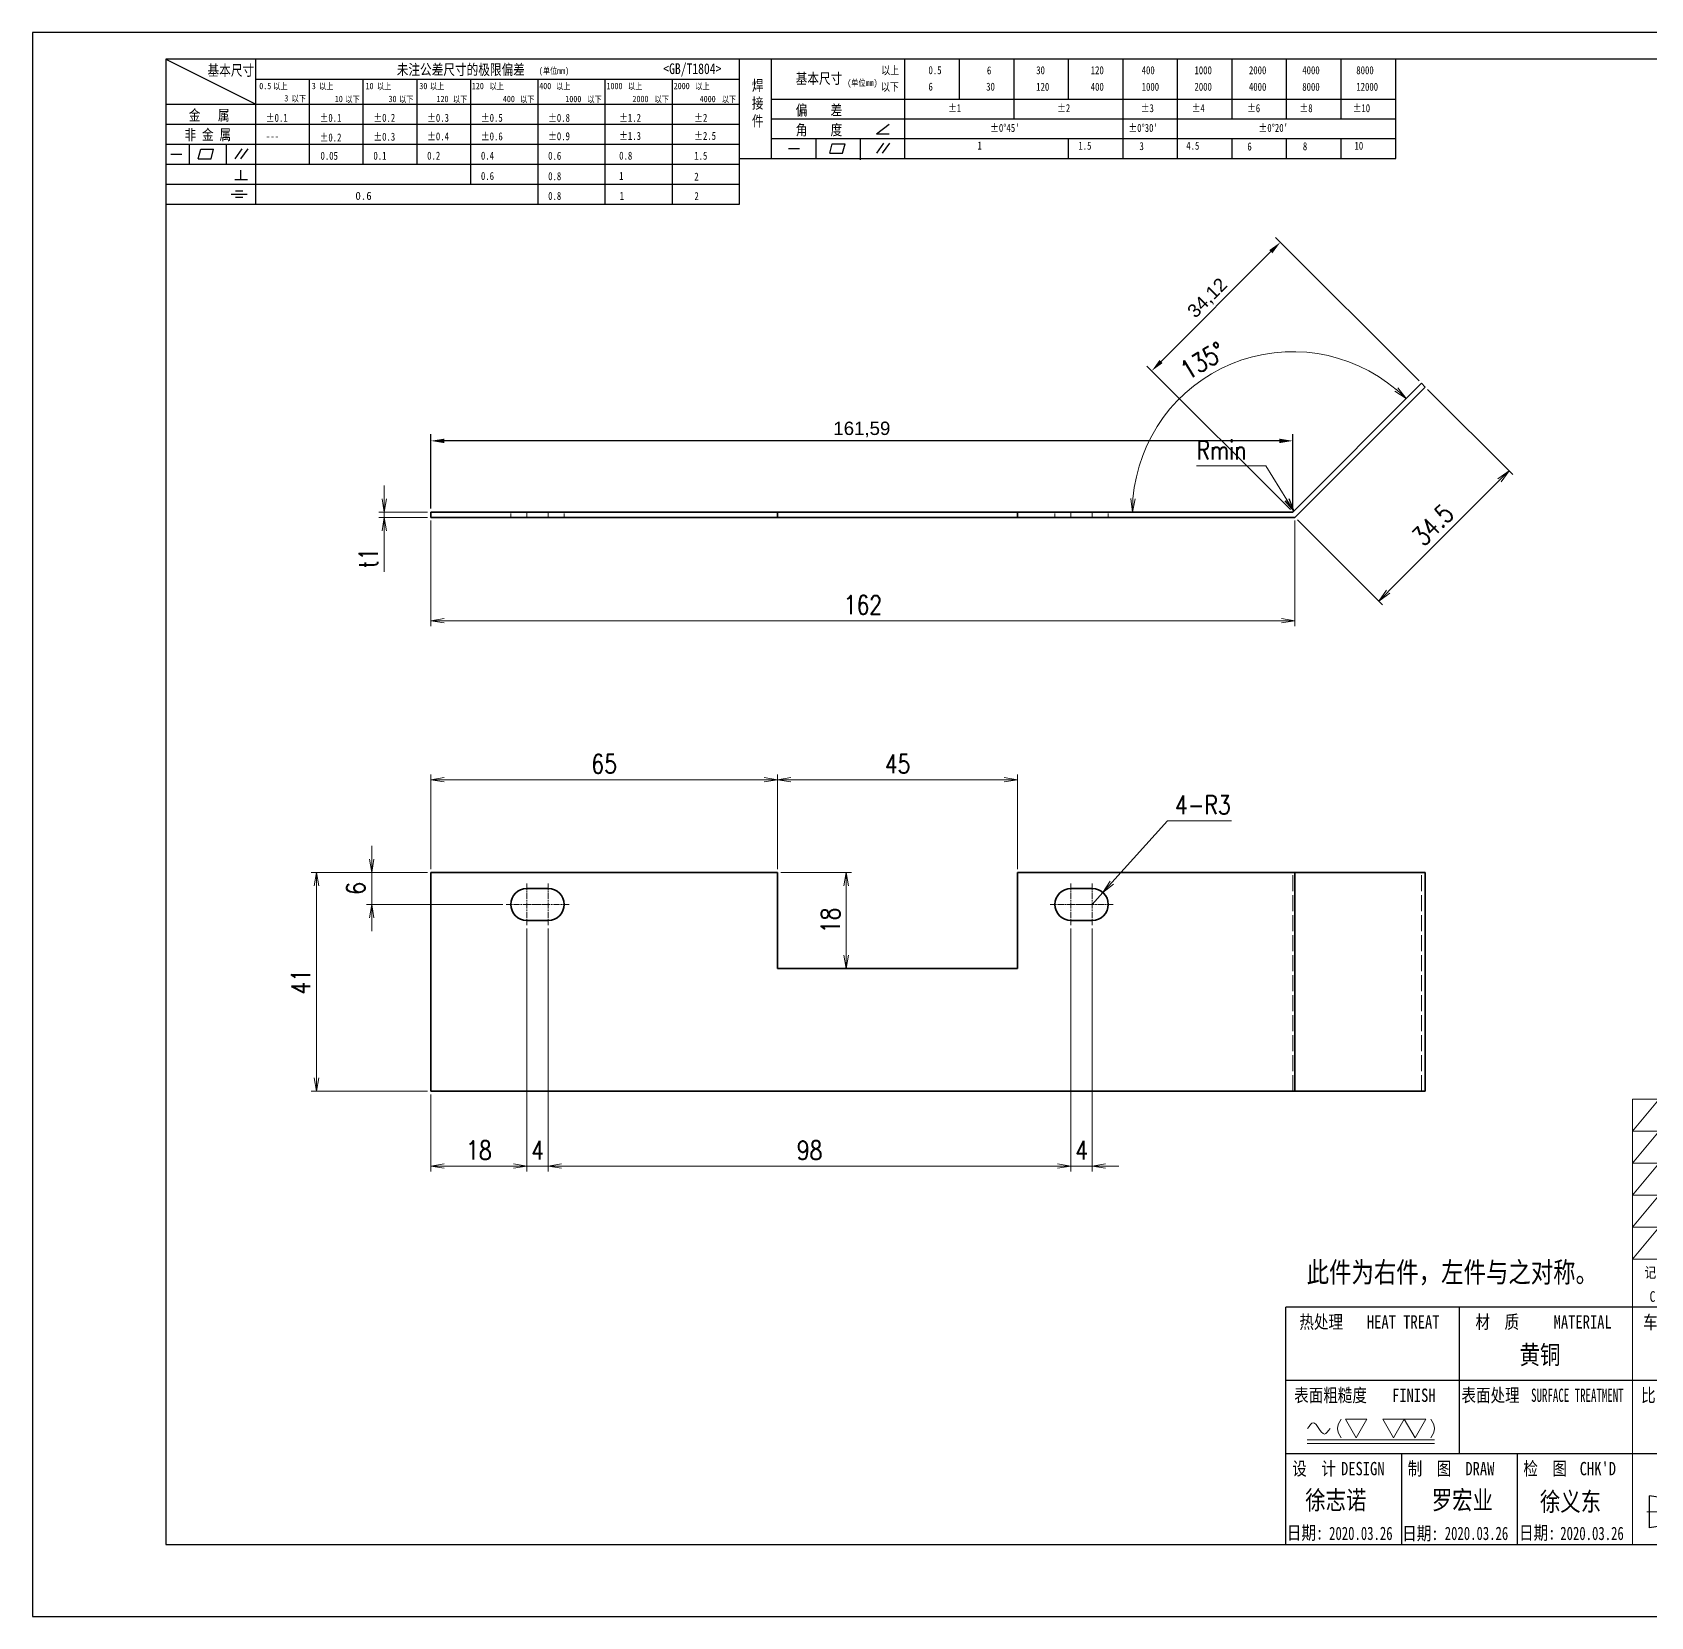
# Model space of a CAD drawing. Header units: millimetres. Extents: x 1201 to 11615, y -7347 to 2683.
# Drawn here: x 1201.1 to 1504.5, y -3109.3 to -2812.3 of the extents above; entities that cross this region are included whole.
import ezdxf
from ezdxf.enums import TextEntityAlignment as Align

# ---------------------------------------------------------------- set-up
doc = ezdxf.new("R2010")
doc.units = ezdxf.units.MM
for name, pattern in [('AM_ISO02W050x2', [3.75, 3, -0.75]), ('AM_ISO08W050x2', [9, 6, -0.75, 1.5, -0.75]), ('CENTER', [2, 1.25, -0.25, 0.25, -0.25])]:
    doc.linetypes.add(name, pattern=pattern)
for name, color, linetype, lineweight in [('CENTER', 2, 'AM_ISO08W050x2', 15), ('DIM', 3, 'Continuous', 20), ('DRAWING', 7, 'Continuous', 35), ('HIDDEN', 1, 'AM_ISO02W050x2', 18), ('图框', 7, 'Continuous', 15)]:
    doc.layers.add(name, color=color, linetype=linetype, lineweight=lineweight)
doc.layers.add('图\\M+19E79\\M+195B6\\M+18E9A', color=7, linetype='Continuous')
doc.styles.add('DIM', font='romans.shx', dxfattribs={"width": 0.8, "bigfont": 'bigfont.shx'})
doc.styles.get("Standard").update_dxf_attribs({"font": 'arial.ttf'})
doc.styles.add('国标', font='simfang.ttf', dxfattribs={"width": 0.8})
doc.dimstyles.new('ISO-25', dxfattribs={"dimtxt": 2.5, "dimasz": 2.5, "dimexe": 1.25, "dimexo": 0.625, "dimtad": 1, "dimtxsty": 'Standard', "dimcen": 2.5, "dimadec": 0, "dimazin": 0, "dimtfac": 1, "dimtmove": 0, "dimatfit": 3, "dimfxl": 0, "dimarcsym": 0})
doc.dimstyles.new('YH 1-1', dxfattribs={"dimtxt": 3.5, "dimasz": 2.5, "dimexe": 1, "dimexo": 0.625, "dimgap": 1.2, "dimtad": 1, "dimtoh": 1, "dimzin": 9, "dimdsep": 46, "dimtxsty": 'DIM', "dimblk": 'OPEN', "dimcen": 0, "dimclrd": 8, "dimclre": 8, "dimclrt": 2, "dimazin": 2, "dimtfac": 0.5, "dimtmove": 0, "dimatfit": 3, "dimldrblk": 'OPEN', "dimfxl": 0, "dimtolj": 1, "dimlwd": 13, "dimlwe": 13, "dimarcsym": 0})
doc.dimstyles.new('YH 1-1$0', dxfattribs={"dimtxt": 3.5, "dimasz": 2.5, "dimexe": 1, "dimexo": 0.625, "dimgap": 1.2, "dimtad": 1, "dimzin": 9, "dimdsep": 46, "dimtxsty": 'DIM', "dimblk": 'OPEN', "dimcen": 0, "dimclrd": 8, "dimclre": 8, "dimclrt": 2, "dimazin": 2, "dimtfac": 0.5, "dimtmove": 0, "dimatfit": 3, "dimldrblk": 'OPEN', "dimfxl": 0, "dimtolj": 1, "dimlwd": 13, "dimlwe": 13, "dimarcsym": 0})
doc.dimstyles.new('YH 1-1$4', dxfattribs={"dimtxt": 3.5, "dimasz": 2.5, "dimexe": 1, "dimexo": 0.625, "dimgap": 1.2, "dimtad": 1, "dimtoh": 1, "dimzin": 9, "dimdsep": 46, "dimtxsty": 'DIM', "dimblk": 'OPEN', "dimcen": 0, "dimclrd": 8, "dimclre": 8, "dimclrt": 2, "dimazin": 2, "dimtfac": 0.5, "dimtmove": 0, "dimatfit": 3, "dimldrblk": 'OPEN', "dimfxl": 0, "dimtolj": 1, "dimlwd": 13, "dimlwe": 13, "dimarcsym": 0})

# ---------------------------------------------------------------- blocks, each defined once
blk = doc.blocks.new('GZDEH零件A3图框V01版')
at = {"color": 2, "linetype": 'ByBlock', "lineweight": 30}
for p, q in [((3169.66, -1825.2), (3160.66, -1823.8)), ((3160.66, -1829.8), (3160.66, -1823.8)), ((3169.66, -1828.4), (3160.66, -1829.8))]:
    blk.add_line(p, q, dxfattribs=at)
at = {"color": 1, "linetype": 'CENTER', "lineweight": 5, "ltscale": 9.144}
blk.add_line((3169.96, -1826.8), (3160.14, -1826.8), dxfattribs=at)
at = {"layer": 'Defpoints', "linetype": 'Continuous'}
for p, q in [((2857.49, -1549.46), (2857.49, -1846.46)), ((3277.49, -1549.46), (2857.49, -1549.46)), ((2857.49, -1846.46), (3277.49, -1846.46))]:
    blk.add_line(p, q, dxfattribs=at)
at = {"layer": '图\\M+19E79\\M+195B6\\M+18E9A', "linetype": 'Continuous', "lineweight": 30}
for p, q in [((2882.49, -1554.46), (2882.49, -1832.96)), ((3272.49, -1554.46), (2882.49, -1554.46)), ((2882.49, -1832.96), (3272.49, -1832.96))]:
    blk.add_line(p, q, dxfattribs=at)
at = {"layer": '图\\M+19E79\\M+195B6\\M+18E9A', "color": 9}
for p, q in [((2882.49, -1554.46), (2899.37, -1562.92)), ((2899.37, -1581.67), (2899.37, -1554.46)), ((2990.09, -1581.67), (2990.09, -1554.46)), ((2996.09, -1573.08), (2996.09, -1554.46)), ((3021.09, -1561.98), (3021.09, -1554.46)), ((3031.31, -1561.98), (3031.31, -1554.46)), ((3041.53, -1561.98), (3041.53, -1554.46)), ((3051.75, -1561.98), (3051.75, -1554.46)), ((3061.98, -1561.98), (3061.98, -1554.46)), ((3072.2, -1561.98), (3072.2, -1554.46)), ((3082.42, -1561.98), (3082.42, -1554.46)), ((3092.64, -1561.98), (3092.64, -1554.46)), ((3102.86, -1561.98), (3102.86, -1554.46)), ((3113.09, -1573.08), (3113.09, -1554.46)), ((2899.37, -1558.24), (2990.09, -1558.24)), ((2909.45, -1574.17), (2909.45, -1558.24)), ((2919.53, -1574.17), (2919.53, -1558.24)), ((2929.61, -1574.17), (2929.61, -1558.24)), ((2939.69, -1577.92), (2939.69, -1558.24)), ((2952.29, -1581.67), (2952.29, -1558.24)), ((2964.89, -1581.67), (2964.89, -1558.24)), ((2977.49, -1581.67), (2977.49, -1558.24)), ((2996.09, -1561.98), (3113.09, -1561.98)), ((3021.09, -1573.08), (3021.09, -1561.98)), ((3041.53, -1565.68), (3041.53, -1561.98)), ((3061.98, -1573.08), (3061.98, -1561.98)), ((3072.2, -1573.08), (3072.2, -1561.98)), ((3082.42, -1565.68), (3082.42, -1561.98)), ((3092.64, -1565.68), (3092.64, -1561.98)), ((3102.86, -1565.68), (3102.86, -1561.98)), ((2882.49, -1562.92), (2990.09, -1562.92)), ((2882.49, -1566.67), (2990.09, -1566.67)), ((2996.09, -1565.68), (3113.09, -1565.68)), ((3015.75, -1568.51), (3018.15, -1566.66)), ((3015.75, -1568.51), (3018.15, -1568.51)), ((2882.49, -1570.42), (2990.09, -1570.42)), ((2886.92, -1574.12), (2886.92, -1570.42)), ((2888.59, -1573.16), (2889.07, -1571.37)), ((2889.07, -1571.37), (2891.48, -1571.37)), ((2891, -1573.16), (2891.48, -1571.37)), ((2893.91, -1574.12), (2893.91, -1570.42)), ((2895.52, -1573.16), (2896.85, -1571.3)), ((2896.6, -1573.16), (2897.94, -1571.3)), ((2996.09, -1569.38), (3113.09, -1569.38)), ((2999.26, -1571.23), (3001.32, -1571.23)), ((3004.42, -1573.08), (3004.42, -1569.38)), ((3006.97, -1572.12), (3007.45, -1570.33)), ((3007.45, -1570.33), (3009.86, -1570.33)), ((3009.39, -1572.12), (3009.86, -1570.33)), ((3012.75, -1573.08), (3012.75, -1569.38)), ((3015.81, -1572.12), (3017.15, -1570.26)), ((3016.89, -1572.12), (3018.23, -1570.26)), ((3051.75, -1573.08), (3051.75, -1569.38)), ((3082.42, -1573.08), (3082.42, -1569.48)), ((3092.64, -1573.08), (3092.64, -1569.38)), ((3102.86, -1573.08), (3102.86, -1569.38)), ((2882.49, -1574.17), (2990.09, -1574.17)), ((2883.43, -1572.27), (2885.49, -1572.27)), ((2888.59, -1573.16), (2891, -1573.16)), ((2990.09, -1573.08), (3113.09, -1573.08)), ((3006.97, -1572.12), (3009.39, -1572.12)), ((3012.75, -1573.33), (3012.75, -1573.08)), ((2895.42, -1577.05), (2897.81, -1577.05)), ((2896.58, -1577.05), (2896.58, -1575.28)), ((2882.49, -1577.92), (2990.09, -1577.92)), ((2894.79, -1579.77), (2897.77, -1579.77)), ((2895.57, -1579.17), (2896.92, -1579.17)), ((2895.57, -1580.37), (2896.93, -1580.37)), ((2882.49, -1581.67), (2990.09, -1581.67)), ((3272.49, -1788.46), (3092.49, -1788.46)), ((3124.99, -1788.46), (3124.99, -1815.96)), ((3181.99, -1802.21), (3092.49, -1802.21)), ((3181.99, -1815.96), (3092.49, -1815.96)), ((3114.17, -1815.96), (3114.17, -1832.96)), ((3114.17, -1815.96), (3114.17, -1832.96)), ((3135.83, -1815.96), (3135.83, -1832.96)), ((3135.83, -1815.96), (3135.83, -1832.96))]:
    blk.add_line(p, q, dxfattribs=at)
at = {"layer": '图\\M+19E79\\M+195B6\\M+18E9A', "color": 7}
blk.add_line((3272.49, -1788.46), (3092.49, -1788.46), dxfattribs=at)
at = {"layer": '图\\M+19E79\\M+195B6\\M+18E9A', "color": 9, "linetype": 'Continuous'}
blk.add_line((3092.49, -1832.96), (3092.49, -1788.46), dxfattribs=at)
at = {"layer": '图框', "color": 7}
for p, q in [((3157.49, -1749.46), (3272.49, -1749.46)), ((3157.49, -1832.96), (3157.49, -1749.46))]:
    blk.add_line(p, q, dxfattribs=at)
at = {"layer": '图框', "color": 9}
for p, q in [((3157.49, -1755.46), (3162.49, -1749.46)), ((3157.49, -1755.46), (3272.49, -1755.46)), ((3157.49, -1761.46), (3162.49, -1755.46)), ((3157.49, -1761.46), (3272.49, -1761.46)), ((3157.49, -1767.46), (3162.49, -1761.46)), ((3157.49, -1767.46), (3272.49, -1767.46)), ((3157.49, -1773.46), (3162.49, -1767.46)), ((3157.49, -1773.46), (3272.49, -1773.46)), ((3157.49, -1779.46), (3162.49, -1773.46)), ((3157.49, -1779.46), (3272.49, -1779.46))]:
    blk.add_line(p, q, dxfattribs=at)
at = {"layer": '图\\M+19E79\\M+195B6\\M+18E9A', "color": 9, "style": '国标'}
for s, height, width, p in [('基本尺寸', 2, 0.8, (2890.33, -1557.58)), ('未注公差尺寸的极限偏差', 2, 0.8, (2925.81, -1557.44)), ('<GB/T1804>', 2, 0.8, (2975.78, -1557.27)), ('以上', 1.5, 0.8, (3016.64, -1557.33)), ('0.5', 1.5, 0.8, (3025.49, -1557.3)), ('6', 1.5, 0.8, (3036.45, -1557.34)), ('30', 1.5, 0.8, (3045.69, -1557.31)), ('120', 1.5, 0.8, (3055.91, -1557.31)), ('400', 1.5, 0.8, (3065.46, -1557.31)), ('1000', 1.5, 0.8, (3075.36, -1557.31)), ('2000', 1.5, 0.8, (3085.57, -1557.31)), ('4000', 1.5, 0.8, (3095.57, -1557.31)), ('8000', 1.5, 0.8, (3105.7, -1557.31)), ('30', 1.2, 0.8, (2930.04, -1560.11)), ('基本尺寸', 2, 0.8, (3000.6, -1559.1)), ('以下', 1.5, 0.8, (3016.58, -1560.43)), ('6', 1.5, 0.8, (3025.49, -1560.38)), ('30', 1.5, 0.8, (3036.31, -1560.39)), ('120', 1.5, 0.8, (3045.69, -1560.41)), ('400', 1.5, 0.8, (3055.91, -1560.41)), ('1000', 1.5, 0.8, (3065.46, -1560.41)), ('2000', 1.5, 0.8, (3075.36, -1560.41)), ('4000', 1.5, 0.8, (3085.57, -1560.41)), ('8000', 1.5, 0.8, (3095.57, -1560.41)), ('12000', 1.5, 0.8, (3105.7, -1560.41)), ('金   属', 2, 0.8, (2886.82, -1565.98)), ('±0.1', 1.5, 0.8, (2901.27, -1566.23)), ('±0.1', 1.5, 0.8, (2911.35, -1566.23)), ('±0.2', 1.5, 0.8, (2921.43, -1566.23)), ('±0.3', 1.5, 0.8, (2931.51, -1566.23)), ('±0.5', 1.5, 0.8, (2941.59, -1566.23)), ('±0.8', 1.5, 0.8, (2954.19, -1566.23)), ('±1.2', 1.5, 0.8, (2967.51, -1566.23)), ('±2', 1.5, 0.8, (2981.58, -1566.23)), ('偏    差', 2, 0.8, (3000.6, -1565.04)), ('±1', 1.5, 0.8, (3029.16, -1564.42)), ('±2', 1.5, 0.8, (3049.61, -1564.42)), ('±3', 1.5, 0.8, (3065.3, -1564.42)), ('±4', 1.5, 0.8, (3074.85, -1564.42)), ('±6', 1.5, 0.8, (3085.22, -1564.42)), ('±8', 1.5, 0.8, (3095.06, -1564.42)), ('±10', 1.5, 0.8, (3105.02, -1564.42)), ('非 金 属', 2, 0.8, (2886.02, -1569.65)), ('±0.2', 1.5, 0.8, (2911.35, -1569.92)), ('±0.3', 1.5, 0.8, (2921.43, -1569.77)), ('±0.4', 1.5, 0.8, (2931.51, -1569.71)), ('±0.6', 1.5, 0.8, (2941.59, -1569.71)), ('±0.9', 1.5, 0.8, (2954.19, -1569.68)), ('±1.3', 1.5, 0.8, (2967.51, -1569.62)), ('±2.5', 1.5, 0.8, (2981.58, -1569.61)), ('角    度', 2, 0.8, (3000.6, -1568.74)), ("±0%%D45'", 1.5, 0.8, (3037.06, -1568.12)), ("±0%%D30'", 1.5, 0.8, (3062.98, -1568.12)), ("±0%%D20'", 1.5, 0.8, (3087.38, -1568.12)), ('---', 1.5, 0.8, (2901.27, -1569.65)), ('1', 1.5, 0.8, (3034.69, -1571.43)), ('1.5', 1.5, 0.8, (3053.59, -1571.46)), ('3', 1.5, 0.8, (3065.05, -1571.53)), ('4.5', 1.5, 0.8, (3073.82, -1571.46)), ('6', 1.5, 0.8, (3085.28, -1571.6)), ('8', 1.5, 0.8, (3095.68, -1571.56)), ('10', 1.5, 0.8, (3105.36, -1571.47)), ('0.1', 1.5, 0.8, (2921.43, -1573.34)), ('0.2', 1.5, 0.8, (2931.51, -1573.33)), ('0.4', 1.5, 0.8, (2941.59, -1573.33)), ('0.6', 1.5, 0.8, (2954.19, -1573.35)), ('0.8', 1.5, 0.8, (2967.51, -1573.33)), ('1.5', 1.5, 0.8, (2981.58, -1573.34)), ('0.6', 1.5, 0.8, (2941.59, -1577.14)), ('0.8', 1.5, 0.8, (2954.19, -1577.17)), ('1', 1.5, 0.8, (2967.51, -1577.12)), ('2', 1.5, 0.8, (2981.58, -1577.26)), ('0.8', 1.5, 0.8, (2954.19, -1580.87)), ('1', 1.5, 0.8, (2967.59, -1580.86)), ('2', 1.5, 0.8, (2981.62, -1580.89)), ('热处理', 2.5, 0.8, (3095.03, -1792.46)), ('材  质', 2.5, 0.8, (3128.04, -1792.46)), ('表面粗糙度', 2.5, 0.8, (3094.05, -1806.21)), ('表面处理', 2.5, 0.8, (3125.41, -1806.21)), ('SURFACE TREATMENT', 2.5, 0.6, (3138.47, -1806.21)), ('比  例\u3000', 2.5, 0.8, (3159.1, -1806.21)), (' DESIGN', 2.5, 0.8, (3101.47, -1819.96)), (' DRAW', 2.5, 0.8, (3124.78, -1819.96)), ("CHK'D", 2.5, 0.8, (3147.58, -1819.96))]:
    blk.add_text(s, height=height, dxfattribs=dict(at, width=width)).set_placement(p)
at = {"layer": '图\\M+19E79\\M+195B6\\M+18E9A', "color": 9, "lineweight": 15, "style": '国标', "width": 0.8}
for s, p in [('(单位mm)', (2952.44, -1557.27)), ('0.5', (2900.03, -1560.11)), ('以上', (2902.64, -1560.16)), ('3', (2909.88, -1560.11)), ('以上', (2911.25, -1560.16)), ('10', (2919.96, -1560.11)), ('以上', (2922.09, -1560.16)), ('以上', (2932.02, -1560.16)), ('120', (2939.88, -1560.11)), ('以上', (2943.21, -1560.16)), ('400', (2952.52, -1560.11)), ('以上', (2955.68, -1560.16)), ('1000', (2965.12, -1560.11)), ('以上', (2969.16, -1560.16)), ('2000', (2977.72, -1560.11)), ('以上', (2981.8, -1560.16)), ('(单位mm)', (3010.27, -1559.51)), ('3', (2904.73, -1562.41)), ('以下', (2906.1, -1562.46)), ('10', (2914.19, -1562.54)), ('以下', (2916.18, -1562.59)), ('30', (2924.27, -1562.54)), ('以下', (2926.26, -1562.59)), ('120', (2933.26, -1562.54)), ('以下', (2936.34, -1562.59)), ('400', (2945.7, -1562.54)), ('以下', (2948.94, -1562.59)), ('1000', (2957.41, -1562.54)), ('以下', (2961.54, -1562.59)), ('2000', (2969.99, -1562.54)), ('以下', (2974.14, -1562.59)), ('4000', (2982.59, -1562.54)), ('以下', (2986.74, -1562.59))]:
    blk.add_text(s, height=1.2, dxfattribs=at).set_placement(p)
at = {"layer": '图\\M+19E79\\M+195B6\\M+18E9A', "color": 9, "lineweight": 13, "style": '国标'}
blk.add_text('0.6', height=1.5, dxfattribs=at).set_placement((2918.05, -1580.85))
at = {"layer": '图\\M+19E79\\M+195B6\\M+18E9A', "color": 9, "style": '国标', "width": 0.8}
for s, p in [('HEAT TREAT', (3114.49, -1792.46)), ('MATERIAL', (3148.14, -1792.46)), ('FINISH', (3116.48, -1806.21)), ('设  计', (3097.79, -1819.96)), ('制  图', (3119.43, -1819.96)), ('检  图', (3141.11, -1819.96)), ('日期:', (3096.09, -1832)), ('日期:', (3117.71, -1832.1)), ('日期:', (3139.62, -1832))]:
    blk.add_text(s, height=2.5, dxfattribs=at).set_placement(p, align=Align.CENTER)
blk.add_text('车 型', height=2.5, dxfattribs=at).set_placement((3162.87, -1791.2), align=Align.MIDDLE)
at = {"layer": '图\\M+19E79\\M+195B6\\M+18E9A', "color": 9, "insert": (2992.39, -1558.41), "char_height": 2, "width": 3.1877, "attachment_point": 1, "style": '国标'}
blk.add_mtext('焊\\P接\\P件', dxfattribs=at)
at = {"layer": '图\\M+19E79\\M+195B6\\M+18E9A', "color": 9, "insert": (2911.51, -1573.37), "char_height": 1.5, "attachment_point": 7, "style": '国标'}
blk.add_mtext_dynamic_manual_height_columns('0.05', width=5.1982, gutter_width=12.5, heights=[0], dxfattribs=at)
at = {"layer": '图框', "color": 9, "style": '国标', "width": 0.8}
for s, p in [('记 号', (3162.47, -1782.94)), ('C.L.', (3162.86, -1787.45))]:
    blk.add_text(s, height=2, dxfattribs=at).set_placement(p, align=Align.CENTER)
blk = doc.blocks.new('FINISH_012')
at = {"layer": 'DIM'}
for p, q in [((-16.94, -5), (-14.06, -5)), ((-15.5, -7.5), (-16.94, -5)), ((-14.06, -5), (-15.5, -7.5)), ((-11.94, -5), (-9.06, -5)), ((-10.5, -7.5), (-11.94, -5)), ((-9.06, -5), (-10.5, -7.5)), ((-7.61, -7.5), (-9.06, -5)), ((-9.06, -5), (-6.17, -5)), ((-6.17, -5), (-7.61, -7.5)), ((-22.04, -7.78), (-5, -7.78)), ((-22.04, -8.28), (-5, -8.28))]:
    blk.add_line(p, q, dxfattribs=at)
for points in [[(-22, -6.25), (-21.25, -5.5), (-20.5, -6.25), (-19.75, -7), (-19, -6.25)], [(-17.5, -5), (-18, -6.25), (-17.5, -7.5)], [(-5.5, -5), (-5, -6.25), (-5.5, -7.5)]]:
    blk.add_spline(points, degree=3, dxfattribs=at)
blk = doc.blocks.new('_Open')
at = {"color": 0, "linetype": 'ByBlock', "lineweight": -2}
for p, q in [((-1, 0.17), (0, 0)), ((-1, -0.17), (0, 0)), ((0, 0), (-1, 0))]:
    blk.add_line(p, q, dxfattribs=at)
blk = doc.blocks.new('*D415')
at = {"layer": 'Defpoints', "color": 0, "ltscale": 2, "transparency": 16777216}
for p in [(1275.8, -2903.27), (1437.8, -2903.27), (1275.8, -2922.64)]:
    blk.add_point(p, dxfattribs=at)
at = {"layer": 'DIM', "color": 8, "lineweight": 13, "ltscale": 2, "transparency": 16777216}
for p, q in [((1275.8, -2903.89), (1275.8, -2923.64)), ((1437.8, -2903.89), (1437.8, -2923.64)), ((1435.3, -2922.64), (1278.3, -2922.64))]:
    blk.add_line(p, q, dxfattribs=at)
at = {"layer": 'DIM', "color": 8, "lineweight": 13, "ltscale": 2, "transparency": 16777216, "xscale": 2.5, "yscale": 2.5, "zscale": 2.5, "rotation": 180}
blk.add_blockref('_Open', (1275.8, -2922.64), dxfattribs=at)
at = {"layer": 'DIM', "color": 8, "lineweight": 13, "ltscale": 2, "transparency": 16777216, "xscale": 2.5, "yscale": 2.5, "zscale": 2.5}
blk.add_blockref('_Open', (1437.8, -2922.64), dxfattribs=at)
at = {"layer": 'DIM', "color": 2, "ltscale": 2, "transparency": 16777216, "insert": (1356.8, -2919.69), "char_height": 3.5, "attachment_point": 5, "style": 'DIM'}
blk.add_mtext('\\A1;162', dxfattribs=at)
blk = doc.blocks.new('*D416')
at = {"layer": 'Defpoints', "color": 0, "ltscale": 2, "transparency": 16777216}
for p in [(1462.22, -2878.85), (1437.8, -2903.27), (1453.51, -2918.97)]:
    blk.add_point(p, dxfattribs=at)
at = {"layer": 'DIM', "color": 8, "lineweight": 13, "ltscale": 2, "transparency": 16777216}
for p, q in [((1462.67, -2879.29), (1478.64, -2895.26)), ((1476.16, -2896.32), (1455.28, -2917.2)), ((1438.25, -2903.71), (1454.22, -2919.68))]:
    blk.add_line(p, q, dxfattribs=at)
at = {"layer": 'DIM', "color": 8, "lineweight": 13, "ltscale": 2, "transparency": 16777216, "xscale": 2.5, "yscale": 2.5, "zscale": 2.5}
for p, rotation in [((1477.93, -2894.55), 45.00000412892824), ((1453.51, -2918.97), 225.0000041289282)]:
    blk.add_blockref('_Open', p, dxfattribs=dict(at, rotation=rotation))
at = {"layer": 'DIM', "color": 2, "ltscale": 2, "transparency": 16777216, "insert": (1463.63, -2904.68), "char_height": 3.5, "attachment_point": 5, "rotation": 45, "style": 'DIM'}
blk.add_mtext('\\A1;34.5', dxfattribs=at)
blk = doc.blocks.new('*D417')
at = {"layer": 'Defpoints', "color": 0, "ltscale": 2, "transparency": 16777216}
for p in [(1437.39, -2872.2), (1461.52, -2878.14), (1275.8, -2902.27), (1437.39, -2902.27), (1437.39, -2902.27)]:
    blk.add_point(p, dxfattribs=at)
at = {"layer": 'DIM', "color": 8, "lineweight": 13, "ltscale": 2, "transparency": 16777216}
blk.add_arc((1437.39, -2902.27), 30.06, 49.7658, 175.2342, dxfattribs=at)
at = {"layer": 'DIM', "color": 8, "lineweight": 13, "ltscale": 2, "transparency": 16777216, "xscale": 2.5, "yscale": 2.5, "zscale": 2.5}
for p, rotation in [((1458.65, -2881.01), 317.3829254571049), ((1407.33, -2902.27), 267.6170828016927)]:
    blk.add_blockref('_Open', p, dxfattribs=dict(at, rotation=rotation))
at = {"layer": 'DIM', "color": 2, "ltscale": 2, "transparency": 16777216, "insert": (1420.53, -2873.88), "char_height": 3.5, "attachment_point": 5, "rotation": 30.7141, "style": 'DIM'}
blk.add_mtext('\\A1;135\\M+1818B', dxfattribs=at)
blk = doc.blocks.new('*D418')
at = {"layer": 'Defpoints', "color": 0, "ltscale": 2, "transparency": 16777216}
for p in [(1267.07, -2903.27), (1275.8, -2902.27), (1275.8, -2903.27)]:
    blk.add_point(p, dxfattribs=at)
at = {"layer": 'DIM', "color": 8, "lineweight": 13, "ltscale": 2, "transparency": 16777216}
for p, q in [((1267.07, -2899.77), (1267.07, -2897.27)), ((1275.18, -2902.27), (1266.07, -2902.27)), ((1275.18, -2903.27), (1266.07, -2903.27)), ((1267.07, -2902.27), (1267.07, -2903.27)), ((1267.07, -2905.77), (1267.07, -2913.47))]:
    blk.add_line(p, q, dxfattribs=at)
at = {"layer": 'DIM', "color": 8, "lineweight": 13, "ltscale": 2, "transparency": 16777216, "xscale": 2.5, "yscale": 2.5, "zscale": 2.5}
for p, rotation in [((1267.07, -2902.27), 270), ((1267.07, -2903.27), 90)]:
    blk.add_blockref('_Open', p, dxfattribs=dict(at, rotation=rotation))
at = {"layer": 'DIM', "color": 2, "ltscale": 2, "transparency": 16777216, "insert": (1264.12, -2910.87), "char_height": 3.5, "attachment_point": 5, "rotation": 90, "style": 'DIM'}
blk.add_mtext('\\A1;t1', dxfattribs=at)
blk = doc.blocks.new('*D419')
at = {"layer": 'Defpoints', "color": 0, "ltscale": 2, "transparency": 16777216}
for p in [(1275.8, -2969.83), (1254.37, -3010.83), (1275.8, -3010.83)]:
    blk.add_point(p, dxfattribs=at)
at = {"layer": 'DIM', "color": 8, "lineweight": 13, "ltscale": 2, "transparency": 16777216}
for p, q in [((1275.18, -2969.83), (1253.37, -2969.83)), ((1254.37, -2972.33), (1254.37, -3008.33)), ((1275.18, -3010.83), (1253.37, -3010.83))]:
    blk.add_line(p, q, dxfattribs=at)
at = {"layer": 'DIM', "color": 8, "lineweight": 13, "ltscale": 2, "transparency": 16777216, "xscale": 2.5, "yscale": 2.5, "zscale": 2.5}
for p, rotation in [((1254.37, -2969.83), 90), ((1254.37, -3010.83), 270)]:
    blk.add_blockref('_Open', p, dxfattribs=dict(at, rotation=rotation))
at = {"layer": 'DIM', "color": 2, "ltscale": 2, "transparency": 16777216, "insert": (1251.42, -2990.33), "char_height": 3.5, "attachment_point": 5, "rotation": 90, "style": 'DIM'}
blk.add_mtext('\\A1;41', dxfattribs=at)
blk = doc.blocks.new('*D420')
at = {"layer": 'Defpoints', "color": 0, "ltscale": 2, "transparency": 16777216}
for p in [(1264.71, -2969.83), (1275.8, -2969.83), (1289.9, -2975.83)]:
    blk.add_point(p, dxfattribs=at)
at = {"layer": 'DIM', "color": 8, "lineweight": 13, "ltscale": 2, "transparency": 16777216}
for p, q in [((1264.71, -2967.33), (1264.71, -2964.83)), ((1275.18, -2969.83), (1263.71, -2969.83)), ((1264.71, -2975.83), (1264.71, -2969.83)), ((1289.28, -2975.83), (1263.71, -2975.83)), ((1264.71, -2978.33), (1264.71, -2980.83))]:
    blk.add_line(p, q, dxfattribs=at)
at = {"layer": 'DIM', "color": 8, "lineweight": 13, "ltscale": 2, "transparency": 16777216, "xscale": 2.5, "yscale": 2.5, "zscale": 2.5}
for p, rotation in [((1264.71, -2969.83), 270), ((1264.71, -2975.83), 90)]:
    blk.add_blockref('_Open', p, dxfattribs=dict(at, rotation=rotation))
at = {"layer": 'DIM', "color": 2, "ltscale": 2, "transparency": 16777216, "insert": (1261.76, -2972.83), "char_height": 3.5, "attachment_point": 5, "rotation": 90, "style": 'DIM'}
blk.add_mtext('\\A1;6', dxfattribs=at)
blk = doc.blocks.new('*D421')
at = {"layer": 'Defpoints', "color": 0, "ltscale": 2, "transparency": 16777216}
for p in [(1293.8, -2979.73), (1275.8, -3010.83), (1275.8, -3024.87)]:
    blk.add_point(p, dxfattribs=at)
at = {"layer": 'DIM', "color": 8, "lineweight": 13, "ltscale": 2, "transparency": 16777216}
for p, q in [((1293.8, -2980.36), (1293.8, -3025.87)), ((1275.8, -3011.46), (1275.8, -3025.87)), ((1291.3, -3024.87), (1278.3, -3024.87))]:
    blk.add_line(p, q, dxfattribs=at)
at = {"layer": 'DIM', "color": 8, "lineweight": 13, "ltscale": 2, "transparency": 16777216, "xscale": 2.5, "yscale": 2.5, "zscale": 2.5, "rotation": 180}
blk.add_blockref('_Open', (1275.8, -3024.87), dxfattribs=at)
at = {"layer": 'DIM', "color": 8, "lineweight": 13, "ltscale": 2, "transparency": 16777216, "xscale": 2.5, "yscale": 2.5, "zscale": 2.5}
blk.add_blockref('_Open', (1293.8, -3024.87), dxfattribs=at)
at = {"layer": 'DIM', "color": 2, "ltscale": 2, "transparency": 16777216, "insert": (1284.8, -3021.92), "char_height": 3.5, "attachment_point": 5, "style": 'DIM'}
blk.add_mtext('\\A1;18', dxfattribs=at)
blk = doc.blocks.new('*D422')
at = {"layer": 'Defpoints', "color": 0, "ltscale": 2, "transparency": 16777216}
for p in [(1293.8, -2980.36), (1297.8, -2979.73), (1297.8, -3024.87)]:
    blk.add_point(p, dxfattribs=at)
at = {"layer": 'DIM', "color": 8, "lineweight": 13, "ltscale": 2, "transparency": 16777216}
for p, q in [((1293.8, -2980.98), (1293.8, -3025.87)), ((1297.8, -2980.36), (1297.8, -3025.87)), ((1291.3, -3024.87), (1288.8, -3024.87)), ((1293.8, -3024.87), (1297.8, -3024.87)), ((1300.3, -3024.87), (1302.8, -3024.87))]:
    blk.add_line(p, q, dxfattribs=at)
at = {"layer": 'DIM', "color": 8, "lineweight": 13, "ltscale": 2, "transparency": 16777216, "xscale": 2.5, "yscale": 2.5, "zscale": 2.5}
blk.add_blockref('_Open', (1293.8, -3024.87), dxfattribs=at)
at = {"layer": 'DIM', "color": 8, "lineweight": 13, "ltscale": 2, "transparency": 16777216, "xscale": 2.5, "yscale": 2.5, "zscale": 2.5, "rotation": 180}
blk.add_blockref('_Open', (1297.8, -3024.87), dxfattribs=at)
at = {"layer": 'DIM', "color": 2, "ltscale": 2, "transparency": 16777216, "insert": (1295.8, -3021.92), "char_height": 3.5, "attachment_point": 5, "style": 'DIM'}
blk.add_mtext('\\A1;4', dxfattribs=at)
blk = doc.blocks.new('*D423')
at = {"layer": 'Defpoints', "color": 0, "ltscale": 2, "transparency": 16777216}
for p in [(1297.8, -2979.73), (1395.8, -2979.73), (1395.8, -3024.87)]:
    blk.add_point(p, dxfattribs=at)
at = {"layer": 'DIM', "color": 8, "lineweight": 13, "ltscale": 2, "transparency": 16777216}
for p, q in [((1297.8, -2980.36), (1297.8, -3025.87)), ((1395.8, -2980.36), (1395.8, -3025.87)), ((1300.3, -3024.87), (1393.3, -3024.87))]:
    blk.add_line(p, q, dxfattribs=at)
at = {"layer": 'DIM', "color": 8, "lineweight": 13, "ltscale": 2, "transparency": 16777216, "xscale": 2.5, "yscale": 2.5, "zscale": 2.5, "rotation": 180}
blk.add_blockref('_Open', (1297.8, -3024.87), dxfattribs=at)
at = {"layer": 'DIM', "color": 8, "lineweight": 13, "ltscale": 2, "transparency": 16777216, "xscale": 2.5, "yscale": 2.5, "zscale": 2.5}
blk.add_blockref('_Open', (1395.8, -3024.87), dxfattribs=at)
at = {"layer": 'DIM', "color": 2, "ltscale": 2, "transparency": 16777216, "insert": (1346.8, -3021.92), "char_height": 3.5, "attachment_point": 5, "style": 'DIM'}
blk.add_mtext('\\A1;98', dxfattribs=at)
blk = doc.blocks.new('*D424')
at = {"layer": 'Defpoints', "color": 0, "ltscale": 2, "transparency": 16777216}
for p in [(1395.8, -2979.73), (1399.8, -2979.73), (1399.8, -3024.87)]:
    blk.add_point(p, dxfattribs=at)
at = {"layer": 'DIM', "color": 8, "lineweight": 13, "ltscale": 2, "transparency": 16777216}
for p, q in [((1395.8, -2980.36), (1395.8, -3025.87)), ((1399.8, -2980.36), (1399.8, -3025.87)), ((1393.3, -3024.87), (1390.8, -3024.87)), ((1395.8, -3024.87), (1399.8, -3024.87)), ((1402.3, -3024.87), (1404.8, -3024.87))]:
    blk.add_line(p, q, dxfattribs=at)
at = {"layer": 'DIM', "color": 8, "lineweight": 13, "ltscale": 2, "transparency": 16777216, "xscale": 2.5, "yscale": 2.5, "zscale": 2.5}
blk.add_blockref('_Open', (1395.8, -3024.87), dxfattribs=at)
at = {"layer": 'DIM', "color": 8, "lineweight": 13, "ltscale": 2, "transparency": 16777216, "xscale": 2.5, "yscale": 2.5, "zscale": 2.5, "rotation": 180}
blk.add_blockref('_Open', (1399.8, -3024.87), dxfattribs=at)
at = {"layer": 'DIM', "color": 2, "ltscale": 2, "transparency": 16777216, "insert": (1397.8, -3021.92), "char_height": 3.5, "attachment_point": 5, "style": 'DIM'}
blk.add_mtext('\\A1;4', dxfattribs=at)
blk = doc.blocks.new('*D425')
at = {"layer": 'Defpoints', "color": 0, "ltscale": 2, "transparency": 16777216}
for p in [(1275.8, -2952.45), (1275.8, -2969.83), (1340.8, -2969.83)]:
    blk.add_point(p, dxfattribs=at)
at = {"layer": 'DIM', "color": 8, "lineweight": 13, "ltscale": 2, "transparency": 16777216}
for p, q in [((1275.8, -2969.21), (1275.8, -2951.45)), ((1340.8, -2969.21), (1340.8, -2951.45)), ((1338.3, -2952.45), (1278.3, -2952.45))]:
    blk.add_line(p, q, dxfattribs=at)
at = {"layer": 'DIM', "color": 8, "lineweight": 13, "ltscale": 2, "transparency": 16777216, "xscale": 2.5, "yscale": 2.5, "zscale": 2.5, "rotation": 180}
blk.add_blockref('_Open', (1275.8, -2952.45), dxfattribs=at)
at = {"layer": 'DIM', "color": 8, "lineweight": 13, "ltscale": 2, "transparency": 16777216, "xscale": 2.5, "yscale": 2.5, "zscale": 2.5}
blk.add_blockref('_Open', (1340.8, -2952.45), dxfattribs=at)
at = {"layer": 'DIM', "color": 2, "ltscale": 2, "transparency": 16777216, "insert": (1308.3, -2949.5), "char_height": 3.5, "attachment_point": 5, "style": 'DIM'}
blk.add_mtext('\\A1;65', dxfattribs=at)
blk = doc.blocks.new('*D426')
at = {"layer": 'Defpoints', "color": 0, "ltscale": 2, "transparency": 16777216}
for p in [(1385.8, -2952.45), (1340.8, -2969.83), (1385.8, -2969.83)]:
    blk.add_point(p, dxfattribs=at)
at = {"layer": 'DIM', "color": 8, "lineweight": 13, "ltscale": 2, "transparency": 16777216}
for p, q in [((1340.8, -2969.21), (1340.8, -2951.45)), ((1385.8, -2969.21), (1385.8, -2951.45)), ((1343.3, -2952.45), (1383.3, -2952.45))]:
    blk.add_line(p, q, dxfattribs=at)
at = {"layer": 'DIM', "color": 8, "lineweight": 13, "ltscale": 2, "transparency": 16777216, "xscale": 2.5, "yscale": 2.5, "zscale": 2.5, "rotation": 180}
blk.add_blockref('_Open', (1340.8, -2952.45), dxfattribs=at)
at = {"layer": 'DIM', "color": 8, "lineweight": 13, "ltscale": 2, "transparency": 16777216, "xscale": 2.5, "yscale": 2.5, "zscale": 2.5}
blk.add_blockref('_Open', (1385.8, -2952.45), dxfattribs=at)
at = {"layer": 'DIM', "color": 2, "ltscale": 2, "transparency": 16777216, "insert": (1363.3, -2949.5), "char_height": 3.5, "attachment_point": 5, "style": 'DIM'}
blk.add_mtext('\\A1;45', dxfattribs=at)
blk = doc.blocks.new('*D427')
at = {"layer": 'Defpoints', "color": 0, "ltscale": 2, "transparency": 16777216}
for p in [(1340.8, -2969.83), (1350.07, -2987.83), (1353.68, -2987.83)]:
    blk.add_point(p, dxfattribs=at)
at = {"layer": 'DIM', "color": 8, "lineweight": 13, "ltscale": 2, "transparency": 16777216}
for p, q in [((1341.43, -2969.83), (1354.68, -2969.83)), ((1353.68, -2972.33), (1353.68, -2985.33)), ((1350.7, -2987.83), (1354.68, -2987.83))]:
    blk.add_line(p, q, dxfattribs=at)
at = {"layer": 'DIM', "color": 8, "lineweight": 13, "ltscale": 2, "transparency": 16777216, "xscale": 2.5, "yscale": 2.5, "zscale": 2.5}
for p, rotation in [((1353.68, -2969.83), 90), ((1353.68, -2987.83), 270)]:
    blk.add_blockref('_Open', p, dxfattribs=dict(at, rotation=rotation))
at = {"layer": 'DIM', "color": 2, "ltscale": 2, "transparency": 16777216, "insert": (1350.73, -2978.83), "char_height": 3.5, "attachment_point": 5, "rotation": 90, "style": 'DIM'}
blk.add_mtext('\\A1;18', dxfattribs=at)
blk = doc.blocks.new('*D428')
at = {"layer": 'Defpoints', "color": 0, "ltscale": 2, "transparency": 16777216}
for p in [(1399.8, -2975.83), (1401.81, -2973.6)]:
    blk.add_point(p, dxfattribs=at)
at = {"layer": 'DIM', "color": 8, "lineweight": 13, "ltscale": 2, "transparency": 16777216}
for p, q in [((1413.93, -2960.14), (1403.48, -2971.75)), ((1425.93, -2960.14), (1413.93, -2960.14)), ((1399.8, -2975.83), (1401.81, -2973.6))]:
    blk.add_line(p, q, dxfattribs=at)
at = {"layer": 'DIM', "color": 8, "lineweight": 13, "ltscale": 2, "transparency": 16777216, "xscale": 2.5, "yscale": 2.5, "zscale": 2.5, "rotation": 228.0038593081725}
blk.add_blockref('_Open', (1401.81, -2973.6), dxfattribs=at)
at = {"layer": 'DIM', "color": 2, "ltscale": 2, "transparency": 16777216, "insert": (1420.53, -2957.19), "char_height": 3.5, "attachment_point": 5, "style": 'DIM'}
blk.add_mtext('\\A1;{\\Fromans,bigfont|c134;4-}R3', dxfattribs=at)
blk = doc.blocks.new('*D450')
at = {"layer": 'Defpoints', "color": 0, "transparency": 16777216}
for p in [(1275.8, -2888.93), (1275.8, -2902.27), (1437.39, -2902.27)]:
    blk.add_point(p, dxfattribs=at)
at = {"layer": 'DIM', "color": 0, "lineweight": -2, "transparency": 16777216}
for p, q in [((1275.8, -2901.64), (1275.8, -2887.68)), ((1437.39, -2901.64), (1437.39, -2887.68)), ((1434.89, -2888.93), (1278.3, -2888.93))]:
    blk.add_line(p, q, dxfattribs=at)
at = {"layer": 'DIM', "color": 0, "transparency": 16777216}
for points in [[(1278.3, -2888.52), (1278.3, -2889.35), (1275.8, -2888.93)], [(1434.89, -2888.52), (1434.89, -2889.35), (1437.39, -2888.93)]]:
    blk.add_solid(points, dxfattribs=at)
at = {"layer": 'DIM', "color": 0, "transparency": 16777216, "insert": (1356.6, -2886.81), "char_height": 2.5, "attachment_point": 5, "rotation": 0}
blk.add_mtext('161,59', dxfattribs=at)
blk = doc.blocks.new('*D451')
at = {"layer": 'Defpoints', "color": 0, "transparency": 16777216}
for p in [(1410.94, -2875.82), (1461.52, -2878.14), (1437.39, -2902.27)]:
    blk.add_point(p, dxfattribs=at)
at = {"layer": 'DIM', "color": 0, "lineweight": -2, "transparency": 16777216}
for p, q in [((1461.08, -2877.7), (1434.18, -2850.8)), ((1433.3, -2853.46), (1412.71, -2874.05)), ((1436.95, -2901.82), (1410.05, -2874.93))]:
    blk.add_line(p, q, dxfattribs=at)
at = {"layer": 'DIM', "color": 0, "transparency": 16777216}
for points in [[(1433, -2853.16), (1433.59, -2853.75), (1435.07, -2851.69)], [(1412.41, -2873.75), (1413, -2874.34), (1410.94, -2875.82)]]:
    blk.add_solid(points, dxfattribs=at)
at = {"layer": 'DIM', "color": 0, "transparency": 16777216, "insert": (1421.5, -2862.25), "char_height": 2.5, "attachment_point": 5, "rotation": 45}
blk.add_mtext('34,12', dxfattribs=at)

msp = doc.modelspace()

# ---------------------------------------------------------------- linework, layer by layer
msp.add_line((1201.092, -3109.349), (10120.957, -3109.349))
at = {"layer": 'CENTER', "ltscale": 0.030014}
for p, q in [((1293.804, -2902.166), (1293.804, -2903.367)), ((1297.804, -2902.166), (1297.804, -2903.367)), ((1395.804, -2902.166), (1395.804, -2903.367)), ((1399.804, -2902.166), (1399.804, -2903.367))]:
    msp.add_line(p, q, dxfattribs=at)
at = {"layer": 'CENTER', "ltscale": 0.195001}
for p, q in [((1293.804, -2971.933), (1293.804, -2979.733)), ((1297.804, -2971.933), (1297.804, -2979.733)), ((1395.804, -2971.933), (1395.804, -2979.733)), ((1399.804, -2971.933), (1399.804, -2979.733))]:
    msp.add_line(p, q, dxfattribs=at)
at = {"layer": 'CENTER', "ltscale": 0.195}
for p, q in [((1297.704, -2975.833), (1289.904, -2975.833)), ((1301.704, -2975.833), (1293.904, -2975.833)), ((1399.704, -2975.833), (1391.904, -2975.833)), ((1403.704, -2975.833), (1395.904, -2975.833))]:
    msp.add_line(p, q, dxfattribs=at)
at = {"layer": 'DRAWING', "lineweight": 35}
for p, q in [((1461.517, -2878.139), (1437.39, -2902.266)), ((1437.804, -2903.266), (1462.224, -2878.846)), ((1340.804, -2902.266), (1275.804, -2902.266)), ((1340.804, -2903.266), (1275.804, -2903.266)), ((1385.804, -2902.266), (1340.804, -2902.266)), ((1385.804, -2903.266), (1340.804, -2903.266)), ((1437.39, -2902.266), (1385.804, -2902.266)), ((1437.804, -2903.266), (1385.804, -2903.266)), ((1275.804, -2969.833), (1275.804, -3010.833)), ((1340.804, -2969.833), (1275.804, -2969.833)), ((1437.804, -2969.833), (1385.804, -2969.833)), ((1437.804, -2969.833), (1462.224, -2969.833)), ((1437.804, -3010.833), (1437.804, -2969.833)), ((1462.224, -2969.833), (1462.224, -3010.833)), ((1385.804, -2987.833), (1340.804, -2987.833)), ((1275.804, -3010.833), (1437.804, -3010.833)), ((1462.224, -3010.833), (1437.804, -3010.833))]:
    msp.add_line(p, q, dxfattribs=at)
at = {"layer": 'DRAWING', "lineweight": 35, "ltscale": 0.025}
for p, q in [((1461.517, -2878.139), (1462.224, -2878.846)), ((1275.804, -2903.266), (1275.804, -2902.266)), ((1340.804, -2903.266), (1340.804, -2902.266)), ((1385.804, -2903.266), (1385.804, -2902.266))]:
    msp.add_line(p, q, dxfattribs=at)
at = {"layer": 'DRAWING', "lineweight": 35, "ltscale": 0.45}
for p, q in [((1340.804, -2987.833), (1340.804, -2969.833)), ((1385.804, -2987.833), (1385.804, -2969.833))]:
    msp.add_line(p, q, dxfattribs=at)
at = {"layer": 'DRAWING', "lineweight": 35, "ltscale": 0.1}
for p, q in [((1297.804, -2972.833), (1293.804, -2972.833)), ((1399.804, -2972.833), (1395.804, -2972.833)), ((1293.804, -2978.833), (1297.804, -2978.833)), ((1395.804, -2978.833), (1399.804, -2978.833))]:
    msp.add_line(p, q, dxfattribs=at)
at = {"layer": 'DRAWING', "lineweight": 35}
for centre, start, end in [((1293.804, -2975.833), 90, 270), ((1297.804, -2975.833), 270, 90), ((1395.804, -2975.833), 90, 270), ((1399.804, -2975.833), 270, 90)]:
    msp.add_arc(centre, 3, start, end, dxfattribs=at)
at = {"layer": 'HIDDEN', "ltscale": 0.025}
for p, q in [((1290.804, -2902.266), (1290.804, -2903.266)), ((1293.804, -2903.266), (1293.804, -2902.266)), ((1293.804, -2903.266), (1293.804, -2902.266)), ((1297.804, -2903.266), (1297.804, -2902.266)), ((1297.804, -2903.266), (1297.804, -2902.266)), ((1300.804, -2902.266), (1300.804, -2903.266)), ((1392.804, -2902.266), (1392.804, -2903.266)), ((1395.804, -2903.266), (1395.804, -2902.266)), ((1395.804, -2903.266), (1395.804, -2902.266)), ((1399.804, -2903.266), (1399.804, -2902.266)), ((1399.804, -2903.266), (1399.804, -2902.266)), ((1402.804, -2902.266), (1402.804, -2903.266))]:
    msp.add_line(p, q, dxfattribs=at)
at = {"layer": 'HIDDEN'}
for p, q in [((1437.39, -3010.833), (1437.39, -2969.833)), ((1461.517, -3010.833), (1461.517, -2969.833))]:
    msp.add_line(p, q, dxfattribs=at)

# ---------------------------------------------------------------- block references
at = {"layer": '图\\M+19E79\\M+195B6\\M+18E9A', "xscale": 1.399999999994179, "yscale": 1.400000000001455, "zscale": 1.40000000000009}
msp.add_blockref('FINISH_012', (1470.975, -3065.312), dxfattribs=at)
at = {"layer": '图框'}
msp.add_blockref('GZDEH零件A3图框V01版', (-1656.398, -1262.888), dxfattribs=at)

# ---------------------------------------------------------------- texts
at = {"layer": 'DIM', "color": 2, "ltscale": 2, "insert": (1419.333, -2892.42), "char_height": 3.5, "attachment_point": 7, "style": 'DIM'}
msp.add_mtext('{\\Fromans,bigfont|c134;Rmin}', dxfattribs=at)
at = {"layer": '图\\M+19E79\\M+195B6\\M+18E9A', "color": 3, "style": '国标'}
for s, height, width, p in [('此件为右件，左件与之对称。', 3.85, 0.8, (1439.995, -3046.714)), ('黄铜', 3.5, 0.8, (1479.915, -3062.008)), ('徐志诺', 3.5, 0.8, (1439.739, -3089.245)), ('罗宏业', 3.5, 0.8, (1463.47, -3089.245)), ('徐义东', 3.5, 0.8, (1483.731, -3089.533)), ('2020.03.26', 2.5, 0.7, (1444.2, -3094.985)), ('2020.03.26', 2.5, 0.7, (1465.88, -3094.985)), ('2020.03.26', 2.5, 0.7, (1487.54, -3094.985))]:
    msp.add_text(s, height=height, dxfattribs=dict(at, width=width)).set_placement(p)

# ---------------------------------------------------------------- dimensions: what is measured, and where the dimension line sits
at = {"layer": 'DIM'}
for p1, p2, distance, picture, middle in [((1461.517, -2878.139), (1437.39, -2902.266), -37.407, '*D451', (1421.498, -2862.247)), ((1437.39, -2902.266), (1275.804, -2902.266), -13.332, '*D450', (1356.597, -2886.807))]:
    dim = msp.add_aligned_dim(p1=p1, p2=p2, distance=distance, dimstyle='ISO-25', dxfattribs=at)
    dim.commit()
    dim.dimension.update_dxf_attribs({"geometry": picture, "text_midpoint": middle})
at = {"layer": 'DIM', "ltscale": 2}
dim = msp.add_angular_dim_2l(base=(1437.39, -2872.202), line1=((1437.39, -2902.266), (1275.804, -2902.266)), line2=((1461.517, -2878.139), (1437.39, -2902.266)), dimstyle='YH 1-1', dxfattribs=at)
dim.commit()
dim.dimension.update_dxf_attribs({"geometry": '*D417', "text_midpoint": (1422.034, -2876.419), "dimtype": 162})
dim = msp.add_aligned_dim(p1=(1462.224, -2878.846), p2=(1437.804, -2903.266), distance=22.211, dimstyle='YH 1-1$0', override={"dimdec": 1}, dxfattribs=at)
dim.commit()
dim.dimension.update_dxf_attribs({"geometry": '*D416', "text_midpoint": (1463.634, -2904.676)})
dim = msp.add_linear_dim(base=(1267.069, -2903.266), p1=(1275.804, -2902.266), p2=(1275.804, -2903.266), angle=90, dimstyle='YH 1-1$0', override={"dimpost": 't<>'}, dxfattribs=at)
dim.commit()
dim.dimension.update_dxf_attribs({"geometry": '*D418', "text_midpoint": (1264.119, -2910.866)})
for base, p1, p2, picture, middle in [((1275.804, -2922.637), (1437.804, -2903.266), (1275.804, -2903.266), '*D415', (1356.804, -2919.687)), ((1275.804, -2952.447), (1340.804, -2969.833), (1275.804, -2969.833), '*D425', (1308.304, -2949.497)), ((1385.804, -2952.447), (1340.804, -2969.833), (1385.804, -2969.833), '*D426', (1363.304, -2949.497)), ((1275.804, -3024.868), (1293.804, -2979.733), (1275.804, -3010.833), '*D421', (1284.804, -3021.918)), ((1395.804, -3024.868), (1297.804, -2979.733), (1395.804, -2979.733), '*D423', (1346.804, -3021.918))]:
    dim = msp.add_linear_dim(base=base, p1=p1, p2=p2, dimstyle='YH 1-1$0', dxfattribs=at)
    dim.commit()
    dim.dimension.update_dxf_attribs({"geometry": picture, "text_midpoint": middle})
dim = msp.add_radius_dim(center=(1399.804, -2975.833), mpoint=(1401.811, -2973.603), text='{\\Fromans,bigfont|c134;4-}<>', dimstyle='YH 1-1$4', dxfattribs=at)
dim.commit()
dim.dimension.update_dxf_attribs({"geometry": '*D428', "text_midpoint": (1420.534, -2960.137), "dimtype": 164})
for base, p1, p2, picture, middle in [((1264.708, -2969.833), (1289.904, -2975.833), (1275.804, -2969.833), '*D420', (1261.758, -2972.833)), ((1254.369, -3010.833), (1275.804, -2969.833), (1275.804, -3010.833), '*D419', (1251.419, -2990.333)), ((1353.679, -2987.833), (1340.804, -2969.833), (1350.072, -2987.833), '*D427', (1350.729, -2978.833))]:
    dim = msp.add_linear_dim(base=base, p1=p1, p2=p2, angle=90, dimstyle='YH 1-1$0', dxfattribs=at)
    dim.commit()
    dim.dimension.update_dxf_attribs({"geometry": picture, "text_midpoint": middle})
for base, p1, p2, picture, middle in [((1297.804, -3024.868), (1293.804, -2980.358), (1297.804, -2979.733), '*D422', (1295.804, -3024.868)), ((1399.804, -3024.868), (1395.804, -2979.733), (1399.804, -2979.733), '*D424', (1397.804, -3024.868))]:
    dim = msp.add_linear_dim(base=base, p1=p1, p2=p2, dimstyle='YH 1-1$0', dxfattribs=at)
    dim.commit()
    dim.dimension.update_dxf_attribs({"geometry": picture, "text_midpoint": middle, "dimtype": 160})

# ---------------------------------------------------------------- leaders
at = {"layer": 'DIM', "ltscale": 2, "annotation_type": 0, "has_hookline": 1, "hookline_direction": 1, "text_width": 9.333}
msp.add_leader([(1437.572, -2902.084), (1432.366, -2893.62), (1429.866, -2893.62)], dimstyle='YH 1-1', override={"dimgap": 1.2, "dimtad": 1}, dxfattribs=at)

doc.saveas('drawing.dxf')
